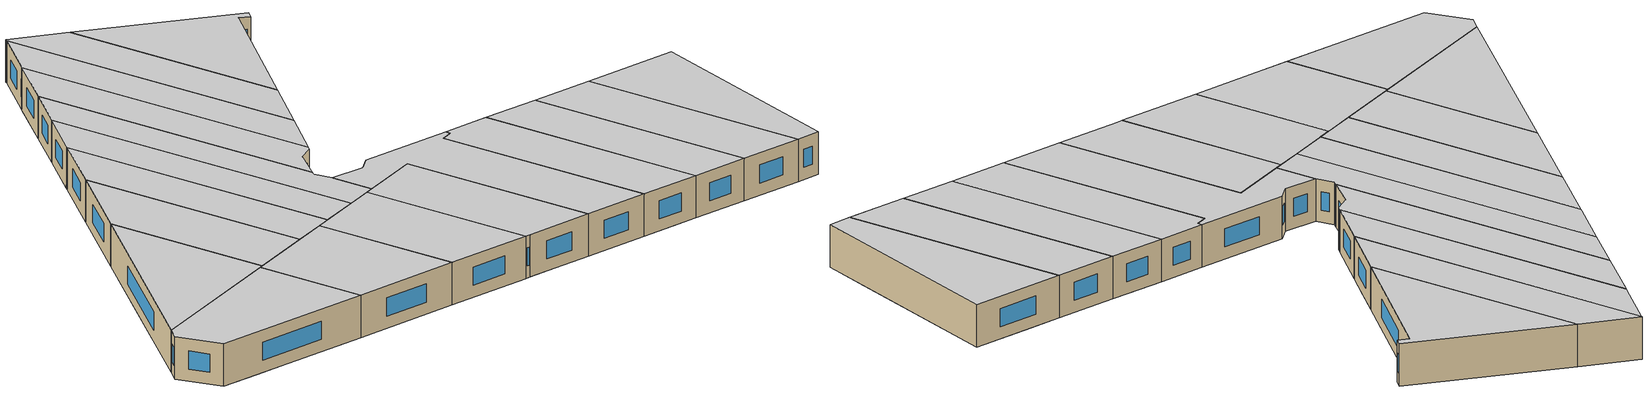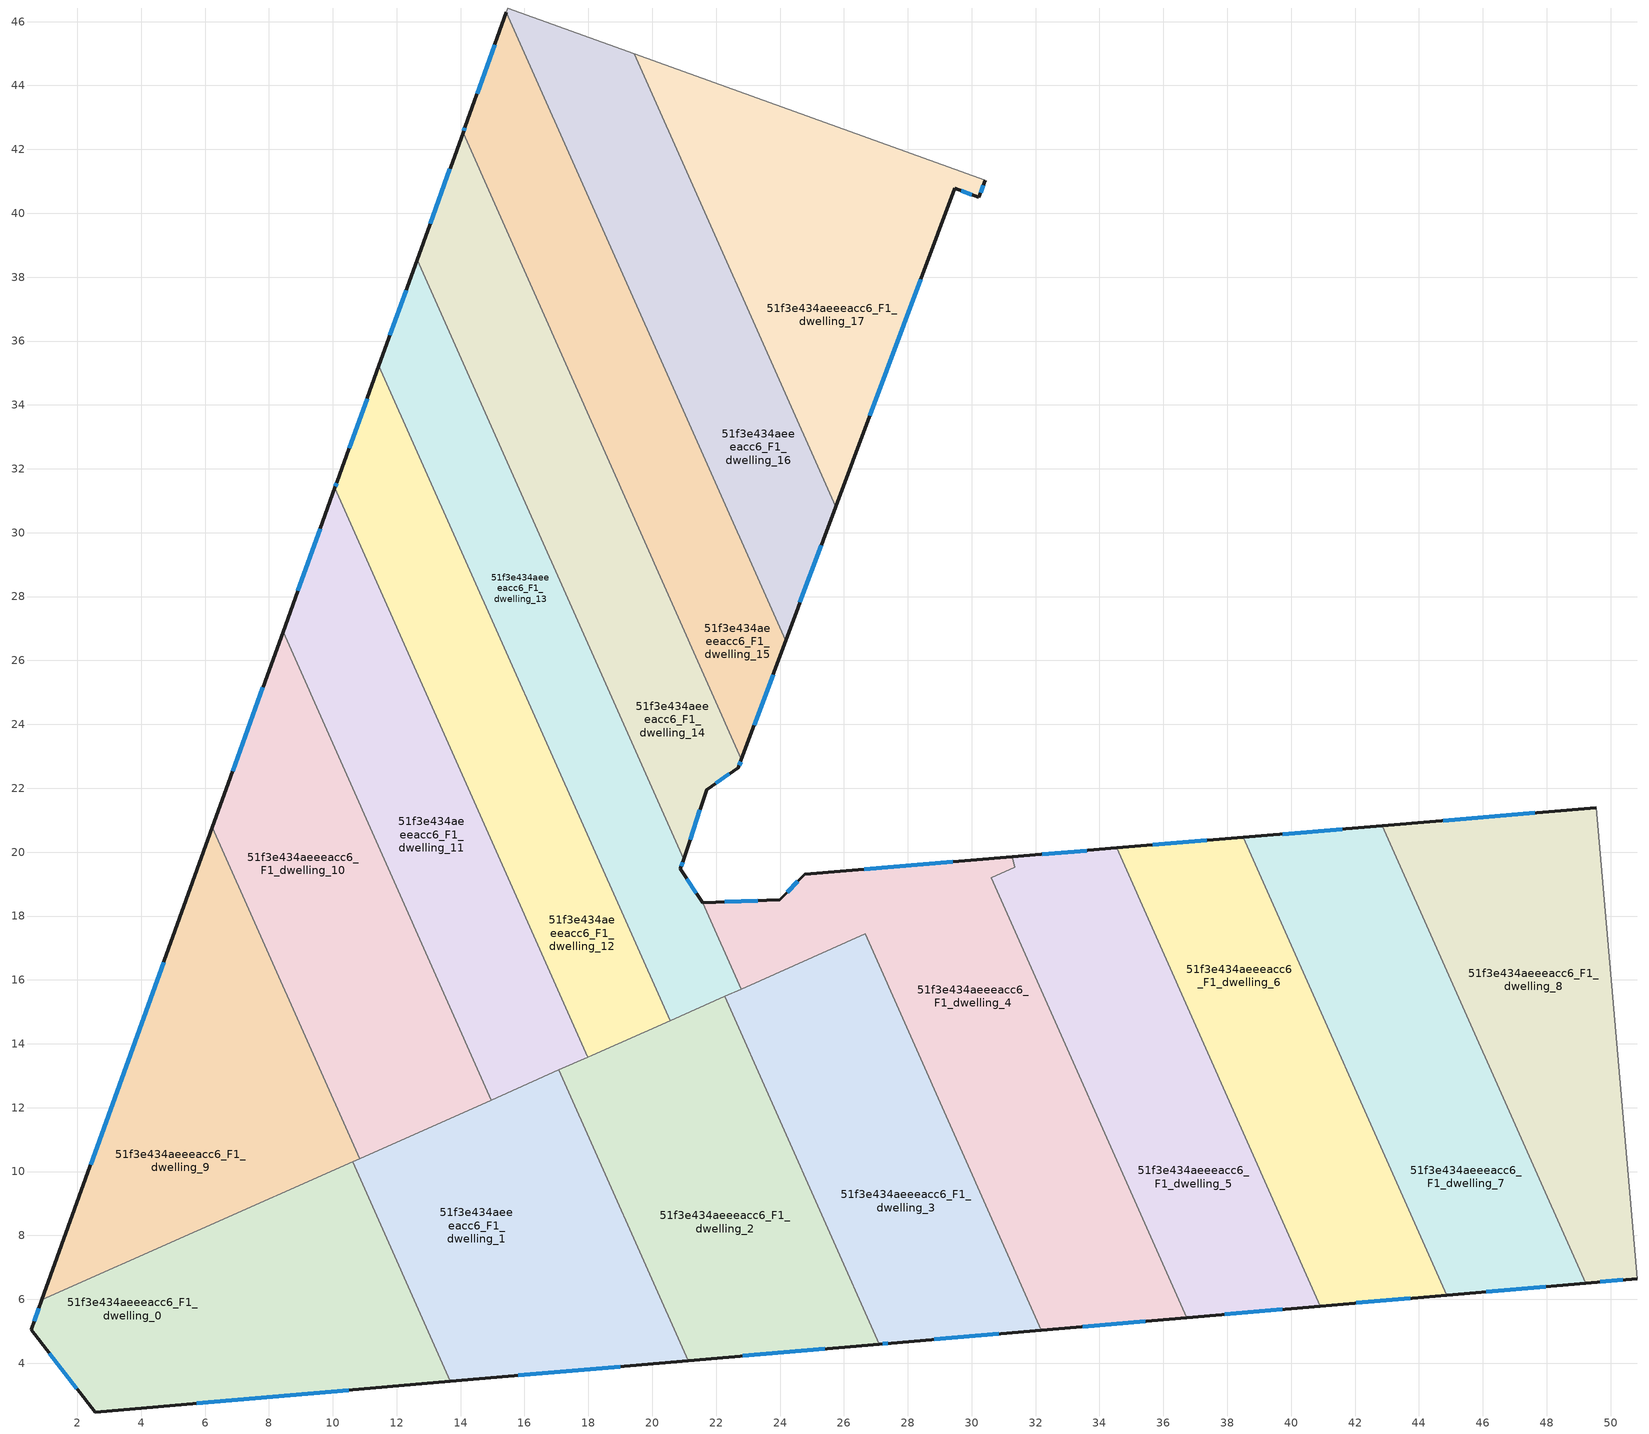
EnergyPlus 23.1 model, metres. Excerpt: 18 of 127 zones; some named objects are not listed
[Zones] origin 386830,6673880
51f3e434aeeeacc6_F1_dwelling_0
 floor to 51f3e434aeeeacc6_F0_dwelling_3 (EU_floor_Construction): 7.48,8.91 5.24,2.71 2.56,2.47 2.45,2.61 0.56,5.05 0.9,5.99 z3
 floor to 51f3e434aeeeacc6_F0_dwelling_5 (EU_floor_Construction): 10.62,10.31 10.73,10.08 8.16,2.96 5.24,2.71 7.48,8.91 z3
 floor to 51f3e434aeeeacc6_F0_dwelling_7 (EU_floor_Construction): 10.73,10.08 12.33,6.46 11.16,3.22 8.16,2.96 z3
 floor to 51f3e434aeeeacc6_F0_dwelling_9 (EU_floor_Construction): 12.33,6.46 13.68,3.44 11.16,3.22 z3
 wall outside (EU_wall_Construction): 0.9,5.99 0.56,5.05 2.56,2.47 13.68,3.44 z3:6
 wall to 51f3e434aeeeacc6_F1_dwelling_1 (EU_wall_Construction): 13.68,3.44 10.62,10.31 z3:6
 wall to 51f3e434aeeeacc6_F1_dwelling_9 (EU_wall_Construction): 10.62,10.31 0.9,5.99 z3:6
 window (EU_Window_Construction): 5.74,2.75 10.5,3.16 / 1.13,4.31 1.99,3.21 / 0.8,5.72 0.65,5.32 z3.86:5.14
 ceiling to 51f3e434aeeeacc6_F2_dwelling_0 (EU_floor_Construction): 13.68,3.44 10.62,10.31 0.9,5.99 0.56,5.05 2.56,2.47 z6
51f3e434aeeeacc6_F1_dwelling_1
 floor to 51f3e434aeeeacc6_F0_dwelling_9 (EU_floor_Construction): 17.08,13.18 17.45,12.34 14.26,3.49 13.68,3.44 12.33,6.46 14.31,11.95 z3
 floor to 51f3e434aeeeacc6_F0_dwelling_12 (EU_floor_Construction): 18.35,10.33 21.12,4.08 15.93,3.63 z3
 floor to 51f3e434aeeeacc6_F0_dwelling_10 (EU_floor_Construction): 17.45,12.34 18.35,10.33 15.93,3.63 14.26,3.49 z3
 floor to 51f3e434aeeeacc6_F0_dwelling_5 (EU_floor_Construction): 10.85,10.41 10.73,10.08 10.62,10.31 z3
 floor to 51f3e434aeeeacc6_F0_dwelling_7 (EU_floor_Construction): 14.31,11.95 12.33,6.46 10.73,10.08 10.85,10.41 z3
 wall outside (EU_wall_Construction): 13.68,3.44 21.12,4.08 z3:6
 wall to 51f3e434aeeeacc6_F1_dwelling_2 (EU_wall_Construction): 21.12,4.08 17.08,13.18 z3:6
 wall to 51f3e434aeeeacc6_F1_dwelling_10 (EU_wall_Construction): 14.96,12.24 10.84,10.41 z3:6
 wall to 51f3e434aeeeacc6_F1_dwelling_9 (EU_wall_Construction): 10.84,10.41 10.62,10.31 z3:6
 wall to 51f3e434aeeeacc6_F1_dwelling_11 (EU_wall_Construction): 17.08,13.18 14.96,12.24 z3:6
 window (EU_Window_Construction): 15.81,3.62 19,3.9 z3.86:5.14
 ceiling to 51f3e434aeeeacc6_F2_dwelling_1 (EU_floor_Construction): 21.12,4.08 17.08,13.18 10.62,10.31 13.68,3.44 z6
51f3e434aeeeacc6_F1_dwelling_10
 floor to 51f3e434aeeeacc6_F0_dwelling_1 (EU_floor_Construction): 9.37,24.81 11.49,20.04 9.28,13.91 6.23,20.78 7.88,25.35 z3
 floor to 51f3e434aeeeacc6_F0_dwelling_0 (EU_floor_Construction): 8.44,26.91 9.37,24.81 7.88,25.35 z3
 floor to 51f3e434aeeeacc6_F0_dwelling_9 (EU_floor_Construction): 14.66,12.91 14.96,12.24 14.31,11.95 z3
 floor to 51f3e434aeeeacc6_F0_dwelling_5 (EU_floor_Construction): 11.49,20.04 13.05,16.53 10.85,10.41 9.28,13.91 z3
 floor to 51f3e434aeeeacc6_F0_dwelling_7 (EU_floor_Construction): 13.05,16.53 14.66,12.91 14.31,11.95 10.85,10.41 z3
 wall outside (EU_wall_Construction): 8.44,26.91 6.23,20.78 z3:6
 wall to 51f3e434aeeeacc6_F1_dwelling_11 (EU_wall_Construction): 14.96,12.24 8.44,26.91 z3:6
 wall to 51f3e434aeeeacc6_F1_dwelling_9 (EU_wall_Construction): 6.23,20.78 10.84,10.41 z3:6
 window (EU_Window_Construction): 7.81,25.15 6.86,22.53 z3.86:5.14
 ceiling to 51f3e434aeeeacc6_F2_dwelling_10 (EU_floor_Construction): 14.96,12.24 8.44,26.91 6.23,20.78 10.84,10.41 z6
51f3e434aeeeacc6_F1_dwelling_11
 floor to 51f3e434aeeeacc6_F0_dwelling_7 (EU_floor_Construction): 14.68,21.02 16.28,17.41 14.66,12.91 13.05,16.53 z3; 13.27,24.18 13.45,23.78 12.91,23.97 13.02,24.27 z3
 floor to 51f3e434aeeeacc6_F0_dwelling_5 (EU_floor_Construction): 13.62,23.4 14.68,21.02 13.05,16.53 11.49,20.04 12.71,23.4 10.27,24.28 10.38,24.57 z3
 floor to 51f3e434aeeeacc6_F0_dwelling_1 (EU_floor_Construction): 12.71,23.4 11.49,20.04 9.37,24.81 10.34,24.46 10.27,24.28 z3
 floor to 51f3e434aeeeacc6_F0_dwelling_2 (EU_floor_Construction): 11.6,27.95 13.11,24.54 12.91,23.97 13.45,23.78 13.62,23.4 10.38,24.57 z3
 floor to 51f3e434aeeeacc6_F0_dwelling_9 (EU_floor_Construction): 13.12,24.54 13.27,24.18 13.02,24.27 z3; 16.28,17.41 17.94,13.68 17.89,13.54 14.96,12.24 14.66,12.91 z3
 floor to 51f3e434aeeeacc6_F0_dwelling_0 (EU_floor_Construction): 10.06,31.4 11.6,27.95 10.34,24.46 9.37,24.81 8.44,26.91 z3
 wall outside (EU_wall_Construction): 10.06,31.4 8.44,26.91 z3:6
 wall to 51f3e434aeeeacc6_F1_dwelling_12 (EU_wall_Construction): 17.98,13.58 10.06,31.4 z3:6
 wall to 51f3e434aeeeacc6_F1_dwelling_2 (EU_wall_Construction): 17.08,13.18 17.98,13.58 z3:6
 window (EU_Window_Construction): 9.6,30.12 8.9,28.19 z3.86:5.14
 ceiling to 51f3e434aeeeacc6_F2_dwelling_11 (EU_floor_Construction): 17.98,13.58 10.06,31.4 8.44,26.91 14.96,12.24 z6
51f3e434aeeeacc6_F1_dwelling_12
 floor to 51f3e434aeeeacc6_F0_dwelling_2 (EU_floor_Construction): 12.98,31.78 14.5,28.36 13.11,24.54 11.6,27.95 z3; 15.41,23.07 15.31,22.79 13.62,23.4 13.45,23.78 z3
 floor to 51f3e434aeeeacc6_F0_dwelling_4 (EU_floor_Construction): 14.5,28.36 16.06,24.85 15.73,23.96 16.59,23.65 16.74,23.3 13.14,24.6 z3
 floor to 51f3e434aeeeacc6_F0_dwelling_0 (EU_floor_Construction): 11.44,35.23 12.98,31.78 11.6,27.95 10.06,31.4 10.1,31.51 10.14,31.61 z3
 floor to 51f3e434aeeeacc6_F0_dwelling_6 (EU_floor_Construction): 16.06,24.85 16.59,23.65 15.73,23.96 z3
 floor to 51f3e434aeeeacc6_F0_dwelling_9 (EU_floor_Construction): 16.74,23.3 16.95,22.85 13.27,24.18 13.12,24.54 13.14,24.6 z3; 17.66,21.24 19.32,17.51 17.94,13.68 16.28,17.41 z3
 floor to 51f3e434aeeeacc6_F0_dwelling_5 (EU_floor_Construction): 15.31,22.79 14.68,21.02 13.62,23.4 z3
 floor to 51f3e434aeeeacc6_F0_dwelling_7 (EU_floor_Construction): 16.95,22.85 17.66,21.24 16.28,17.41 14.68,21.02 15.41,23.07 13.45,23.78 13.27,24.18 z3
 floor to 51f3e434aeeeacc6_F0_dwelling_10 (EU_floor_Construction): 19.32,17.51 20.21,15.51 19.81,14.4 18.12,13.64 17.98,13.58 17.94,13.68 z3
 floor to 51f3e434aeeeacc6_F0_dwelling_11 (EU_floor_Construction): 20.21,15.5 20.56,14.73 19.81,14.4 z3
 wall outside (EU_wall_Construction): 11.44,35.23 10.14,31.61 10.06,31.4 z3:6
 wall to 51f3e434aeeeacc6_F1_dwelling_13 (EU_wall_Construction): 20.56,14.73 11.44,35.23 z3:6
 wall to 51f3e434aeeeacc6_F1_dwelling_2 (EU_wall_Construction): 17.98,13.58 18.12,13.64 20.56,14.73 z3:6
 window (EU_Window_Construction): 10.12,31.55 10.08,31.46 / 11.07,34.19 10.51,32.64 z3.86:5.14
 ceiling to 51f3e434aeeeacc6_F2_dwelling_12 (EU_floor_Construction): 20.56,14.73 11.44,35.23 10.14,31.61 10.06,31.4 17.98,13.58 18.12,13.64 z6
51f3e434aeeeacc6_F1_dwelling_13
 floor to 51f3e434aeeeacc6_F0_dwelling_4 (EU_floor_Construction): 19.76,22.51 19.92,22.16 16.74,23.3 16.59,23.65 z3; 15.69,31.67 17.25,28.16 16.06,24.85 14.5,28.36 z3
 floor to 51f3e434aeeeacc6_F0_dwelling_6 (EU_floor_Construction): 17.25,28.16 18.86,24.54 18.42,23.33 19.59,22.91 19.76,22.51 16.59,23.65 16.06,24.85 z3
 floor to 51f3e434aeeeacc6_F0_dwelling_9 (EU_floor_Construction): 19.92,22.16 20.51,20.82 19.32,17.51 17.66,21.24 18.1,22.44 16.95,22.85 16.74,23.3 z3
 floor to 51f3e434aeeeacc6_F0_dwelling_2 (EU_floor_Construction): 14.17,35.09 15.69,31.67 14.5,28.36 12.98,31.78 z3
 floor to 51f3e434aeeeacc6_F0_dwelling_10 (EU_floor_Construction): 18.86,24.54 19.59,22.91 18.42,23.33 z3; 20.51,20.82 20.98,19.77 20.88,19.47 21.37,18.73 20.21,15.51 19.32,17.51 z3
 floor to 51f3e434aeeeacc6_F0_dwelling_0 (EU_floor_Construction): 12.64,38.54 14.17,35.09 12.98,31.78 11.44,35.23 z3
 floor to 51f3e434aeeeacc6_F0_dwelling_11 (EU_floor_Construction): 21.58,18.42 22.78,15.71 20.56,14.73 20.21,15.5 21.37,18.73 z3
 floor to 51f3e434aeeeacc6_F0_dwelling_7 (EU_floor_Construction): 18.1,22.44 17.66,21.24 16.95,22.85 z3
 wall outside (EU_wall_Construction): 21.58,18.42 20.88,19.47 20.98,19.77 / 12.64,38.54 11.44,35.23 z3:6
 wall to 51f3e434aeeeacc6_F1_dwelling_14 (EU_wall_Construction): 20.98,19.77 12.64,38.54 z3:6
 wall to 51f3e434aeeeacc6_F1_dwelling_4 (EU_wall_Construction): 22.78,15.71 21.58,18.42 z3:6
 wall to 51f3e434aeeeacc6_F1_dwelling_3 (EU_wall_Construction): 22.27,15.49 22.78,15.71 z3:6
 wall to 51f3e434aeeeacc6_F1_dwelling_2 (EU_wall_Construction): 20.56,14.73 22.27,15.49 z3:6
 window (EU_Window_Construction): 20.91,19.56 20.95,19.69 / 21.38,18.72 21.08,19.17 / 12.3,37.59 11.78,36.17 z3.86:5.14
 ceiling to 51f3e434aeeeacc6_F2_dwelling_13 (EU_floor_Construction): 22.78,15.71 21.58,18.42 20.88,19.47 20.98,19.77 12.64,38.54 11.44,35.23 20.56,14.73 z6
51f3e434aeeeacc6_F1_dwelling_14
 floor to 51f3e434aeeeacc6_F0_dwelling_6 (EU_floor_Construction): 18.69,32.15 20.3,28.53 18.86,24.54 17.25,28.16 z3; 21.07,22.37 20.97,22.07 19.76,22.51 19.59,22.91 z3
 floor to 51f3e434aeeeacc6_F0_dwelling_0 (EU_floor_Construction): 14.08,42.53 15.61,39.08 14.17,35.09 12.64,38.54 z3
 floor to 51f3e434aeeeacc6_F0_dwelling_10 (EU_floor_Construction): 20.3,28.53 22.79,22.91 22.69,22.65 21.7,21.96 20.98,19.77 20.51,20.82 20.97,22.07 21.07,22.37 19.59,22.91 18.86,24.54 z3
 floor to 51f3e434aeeeacc6_F0_dwelling_4 (EU_floor_Construction): 20.97,22.07 20.87,21.81 19.92,22.16 19.76,22.51 z3; 17.13,35.66 18.69,32.15 17.25,28.16 15.69,31.67 z3
 floor to 51f3e434aeeeacc6_F0_dwelling_2 (EU_floor_Construction): 15.61,39.08 17.13,35.66 15.69,31.67 14.17,35.09 z3
 floor to 51f3e434aeeeacc6_F0_dwelling_9 (EU_floor_Construction): 20.87,21.81 20.51,20.82 19.92,22.16 z3
 wall outside (EU_wall_Construction): 20.98,19.77 21.7,21.96 22.69,22.65 22.79,22.91 / 14.08,42.53 12.64,38.54 z3:6
 wall to 51f3e434aeeeacc6_F1_dwelling_15 (EU_wall_Construction): 22.79,22.91 14.08,42.53 z3:6
 window (EU_Window_Construction): 22.72,22.72 22.76,22.84 / 21.98,22.15 22.41,22.45 / 21.18,20.4 21.49,21.33 / 13.66,41.39 13.05,39.68 z3.86:5.14
 ceiling to 51f3e434aeeeacc6_F2_dwelling_14 (EU_floor_Construction): 20.98,19.77 21.7,21.96 22.69,22.65 22.79,22.91 14.08,42.53 12.64,38.54 z6
51f3e434aeeeacc6_F1_dwelling_15
 floor to 51f3e434aeeeacc6_F0_dwelling_10 (EU_floor_Construction): 22.86,29.59 24.18,26.62 22.79,22.91 20.3,28.53 20.93,30.28 z3
 floor to 51f3e434aeeeacc6_F0_dwelling_6 (EU_floor_Construction): 20.05,35.91 21.65,32.3 20.3,28.53 18.69,32.15 z3
 floor to 51f3e434aeeeacc6_F0_dwelling_8 (EU_floor_Construction): 21.65,32.3 22.86,29.59 20.93,30.28 z3
 floor to 51f3e434aeeeacc6_F0_dwelling_0 (EU_floor_Construction): 15.43,46.29 16.97,42.84 15.61,39.08 14.08,42.53 14.1,42.58 14.15,42.73 z3
 floor to 51f3e434aeeeacc6_F0_dwelling_4 (EU_floor_Construction): 18.49,39.42 20.05,35.91 18.69,32.15 17.13,35.66 z3
 floor to 51f3e434aeeeacc6_F0_dwelling_2 (EU_floor_Construction): 16.97,42.84 18.49,39.42 17.13,35.66 15.61,39.08 z3
 wall outside (EU_wall_Construction): 15.43,46.29 14.15,42.73 14.08,42.53 / 22.79,22.91 24.18,26.62 z3:6
 wall to 51f3e434aeeeacc6_F1_dwelling_16 (EU_wall_Construction): 24.18,26.62 15.43,46.29 z3:6
 window (EU_Window_Construction): 15.07,45.27 14.52,43.75 / 23.19,23.97 23.78,25.56 / 14.13,42.67 14.1,42.58 z3.86:5.14
 ceiling to 51f3e434aeeeacc6_F2_dwelling_15 (EU_floor_Construction): 22.79,22.91 24.18,26.62 15.43,46.29 14.15,42.73 14.08,42.53 z6
51f3e434aeeeacc6_F1_dwelling_16
 floor to 51f3e434aeeeacc6_F0_dwelling_8 (EU_floor_Construction): 23.19,36.56 25.74,30.81 25,28.82 22.86,29.59 21.65,32.3 z3
 floor to 51f3e434aeeeacc6_F0_dwelling_2 (EU_floor_Construction): 19.44,45 20.02,43.68 18.49,39.42 16.97,42.84 17.94,45.54 z3
 floor to 51f3e434aeeeacc6_F0_dwelling_10 (EU_floor_Construction): 25,28.82 24.18,26.62 22.86,29.59 z3
 floor to 51f3e434aeeeacc6_F0_dwelling_0 (EU_floor_Construction): 17.94,45.54 16.97,42.84 15.43,46.29 15.48,46.43 z3
 floor to 51f3e434aeeeacc6_F0_dwelling_6 (EU_floor_Construction): 21.58,40.17 23.19,36.56 21.65,32.3 20.05,35.91 z3
 floor to 51f3e434aeeeacc6_F0_dwelling_4 (EU_floor_Construction): 20.02,43.68 21.58,40.17 20.05,35.91 18.49,39.42 z3
 wall outside (EU_wall_Construction): 24.18,26.62 25.74,30.81 z3:6
 wall adiabatic (EU_wall_Construction): 19.44,45 15.48,46.43 15.43,46.29 z3:6
 wall to 51f3e434aeeeacc6_F1_dwelling_17 (EU_wall_Construction): 25.74,30.81 19.44,45 z3:6
 window (EU_Window_Construction): 24.62,27.82 25.29,29.61 z3.86:5.14
 ceiling to 51f3e434aeeeacc6_F2_dwelling_16 (EU_floor_Construction): 24.18,26.62 25.74,30.81 19.44,45 15.48,46.43 15.43,46.29 z6
51f3e434aeeeacc6_F1_dwelling_17
 floor to 51f3e434aeeeacc6_F0_dwelling_8 (EU_floor_Construction): 30.42,41.03 30.22,40.5 29.47,40.78 25.74,30.81 23.19,36.56 25.45,42.83 z3
 floor to 51f3e434aeeeacc6_F0_dwelling_6 (EU_floor_Construction): 25.45,42.83 23.19,36.56 21.58,40.17 22.88,43.76 z3
 floor to 51f3e434aeeeacc6_F0_dwelling_2 (EU_floor_Construction): 20.37,44.66 20.02,43.68 19.44,45 z3
 floor to 51f3e434aeeeacc6_F0_dwelling_4 (EU_floor_Construction): 22.88,43.76 21.58,40.17 20.02,43.68 20.37,44.66 z3
 wall outside (EU_wall_Construction): 25.74,30.81 29.47,40.78 30.22,40.5 30.42,41.03 z3:6
 wall adiabatic (EU_wall_Construction): 30.42,41.03 19.44,45 z3:6
 window (EU_Window_Construction): 26.81,33.66 28.4,37.93 / 30.28,40.65 30.37,40.88 / 29.68,40.7 30,40.58 z3.86:5.14
 ceiling to 51f3e434aeeeacc6_F2_dwelling_17 (EU_floor_Construction): 25.74,30.81 29.47,40.78 30.22,40.5 30.42,41.03 19.44,45 z6
51f3e434aeeeacc6_F1_dwelling_2
 floor to 51f3e434aeeeacc6_F0_dwelling_12 (EU_floor_Construction): 24.3,10.93 25.35,8.55 23.83,4.31 21.12,4.08 18.35,10.33 19.22,12.76 z3
 floor to 51f3e434aeeeacc6_F0_dwelling_11 (EU_floor_Construction): 22.27,15.49 24.3,10.93 19.22,12.76 19.81,14.4 z3
 floor to 51f3e434aeeeacc6_F0_dwelling_14 (EU_floor_Construction): 25.35,8.55 27.11,4.6 23.83,4.31 z3
 floor to 51f3e434aeeeacc6_F0_dwelling_9 (EU_floor_Construction): 17.89,13.54 17.45,12.34 17.08,13.18 z3
 floor adiabatic (EU_floor_Construction): 19.81,14.4 18.35,10.33 17.45,12.34 17.89,13.54 z3
 wall outside (EU_wall_Construction): 21.12,4.08 27.11,4.6 z3:6
 wall to 51f3e434aeeeacc6_F1_dwelling_3 (EU_wall_Construction): 27.11,4.6 22.27,15.49 z3:6
 window (EU_Window_Construction): 22.83,4.23 25.4,4.45 z3.86:5.14
 ceiling to 51f3e434aeeeacc6_F2_dwelling_2 (EU_floor_Construction): 27.11,4.6 22.27,15.49 17.08,13.18 21.12,4.08 z6
51f3e434aeeeacc6_F1_dwelling_3
 floor to 51f3e434aeeeacc6_F0_dwelling_14 (EU_floor_Construction): 28.64,13.02 31.92,5.64 31.68,4.99 27.38,4.62 27.11,4.6 25.35,8.55 27.16,13.55 z3
 floor to 51f3e434aeeeacc6_F0_dwelling_16 (EU_floor_Construction): 31.92,5.64 32.18,5.04 31.68,4.99 z3
 floor to 51f3e434aeeeacc6_F0_dwelling_13 (EU_floor_Construction): 27.71,15.09 28.64,13.02 27.16,13.55 z3
 floor to 51f3e434aeeeacc6_F0_dwelling_11 (EU_floor_Construction): 26.67,17.44 27.71,15.09 25.99,10.32 24.3,10.93 22.27,15.49 z3
 floor to 51f3e434aeeeacc6_F0_dwelling_12 (EU_floor_Construction): 25.99,10.32 25.35,8.55 24.3,10.93 z3
 wall outside (EU_wall_Construction): 27.11,4.6 27.48,4.63 32.18,5.04 z3:6
 wall to 51f3e434aeeeacc6_F1_dwelling_4 (EU_wall_Construction): 32.18,5.04 26.67,17.44 22.78,15.71 z3:6
 window (EU_Window_Construction): 28.82,4.75 30.84,4.92 / 27.22,4.61 27.37,4.62 z3.86:5.14
 ceiling to 51f3e434aeeeacc6_F2_dwelling_3 (EU_floor_Construction): 32.18,5.04 26.67,17.44 22.27,15.49 27.11,4.6 27.48,4.63 z6
51f3e434aeeeacc6_F1_dwelling_4
 floor to 51f3e434aeeeacc6_F0_dwelling_13 (EU_floor_Construction): 31.35,19.52 30.61,19.2 34.03,11.5 33.89,11.12 28.64,13.02 27.71,15.09 29.37,19.69 31.27,19.85 z3
 floor to 51f3e434aeeeacc6_F0_dwelling_16 (EU_floor_Construction): 34.03,11.5 36.73,5.43 32.18,5.04 31.92,5.64 z3
 floor to 51f3e434aeeeacc6_F0_dwelling_11 (EU_floor_Construction): 29.37,19.69 27.71,15.09 26.67,17.44 22.78,15.71 21.58,18.42 24,18.51 24.78,19.31 z3
 floor to 51f3e434aeeeacc6_F0_dwelling_14 (EU_floor_Construction): 33.89,11.12 31.92,5.64 28.64,13.02 z3
 wall outside (EU_wall_Construction): 31.27,19.85 24.78,19.31 24,18.51 21.58,18.42 / 32.18,5.04 36.73,5.43 z3:6
 wall to 51f3e434aeeeacc6_F1_dwelling_5 (EU_wall_Construction): 36.73,5.43 30.61,19.2 31.35,19.52 31.27,19.85 z3:6
 window (EU_Window_Construction): 24.55,19.08 24.22,18.74 / 29.41,19.7 26.63,19.46 / 33.48,5.15 35.43,5.32 / 23.31,18.49 22.27,18.44 z3.86:5.14
 ceiling to 51f3e434aeeeacc6_F2_dwelling_4 (EU_floor_Construction): 36.73,5.43 30.61,19.2 31.35,19.52 31.27,19.85 24.78,19.31 24,18.51 21.58,18.42 22.78,15.71 26.67,17.44 32.18,5.04 z6
51f3e434aeeeacc6_F1_dwelling_5
 floor to 51f3e434aeeeacc6_F0_dwelling_16 (EU_floor_Construction): 37.58,13.3 40.18,7.43 39.55,5.67 36.73,5.43 34.03,11.5 35.01,14.23 z3
 floor to 51f3e434aeeeacc6_F0_dwelling_13 (EU_floor_Construction): 34.54,20.13 35.98,16.9 34.03,11.5 30.61,19.2 31.35,19.52 31.27,19.85 z3
 floor to 51f3e434aeeeacc6_F0_dwelling_15 (EU_floor_Construction): 35.98,16.9 37.58,13.3 35.01,14.23 z3
 floor to 51f3e434aeeeacc6_F0_dwelling_18 (EU_floor_Construction): 40.18,7.43 40.91,5.79 39.55,5.67 z3
 wall outside (EU_wall_Construction): 36.73,5.43 40.91,5.79 / 34.54,20.13 31.27,19.86 z3:6
 wall to 51f3e434aeeeacc6_F1_dwelling_6 (EU_wall_Construction): 40.91,5.79 34.54,20.13 z3:6
 window (EU_Window_Construction): 37.92,5.53 39.72,5.69 / 33.61,20.05 32.2,19.93 z3.86:5.14
 ceiling to 51f3e434aeeeacc6_F2_dwelling_5 (EU_floor_Construction): 40.91,5.79 34.54,20.13 31.27,19.86 31.35,19.53 30.61,19.2 36.73,5.43 z6
51f3e434aeeeacc6_F1_dwelling_6
 floor to 51f3e434aeeeacc6_F0_dwelling_15 (EU_floor_Construction): 38.5,20.46 42.02,12.53 41.76,11.79 37.58,13.3 35.98,16.9 37.22,20.36 z3
 floor to 51f3e434aeeeacc6_F0_dwelling_18 (EU_floor_Construction): 42.02,12.53 44.86,6.13 40.91,5.79 40.18,7.43 z3
 floor to 51f3e434aeeeacc6_F0_dwelling_16 (EU_floor_Construction): 41.76,11.79 40.18,7.43 37.58,13.3 z3
 floor to 51f3e434aeeeacc6_F0_dwelling_13 (EU_floor_Construction): 37.22,20.36 35.98,16.9 34.54,20.13 z3
 wall outside (EU_wall_Construction): 40.91,5.79 44.86,6.13 / 38.5,20.46 34.54,20.13 z3:6
 wall to 51f3e434aeeeacc6_F1_dwelling_7 (EU_wall_Construction): 44.86,6.13 38.5,20.46 z3:6
 window (EU_Window_Construction): 42.04,5.89 43.74,6.04 / 37.37,20.37 35.67,20.22 z3.86:5.14
 ceiling to 51f3e434aeeeacc6_F2_dwelling_6 (EU_floor_Construction): 44.86,6.13 38.5,20.46 34.54,20.13 40.91,5.79 z6
51f3e434aeeeacc6_F1_dwelling_7
 floor to 51f3e434aeeeacc6_F0_dwelling_18 (EU_floor_Construction): 46.8,11.94 49.22,6.51 44.86,6.13 42.02,12.53 42.39,13.53 z3
 floor to 51f3e434aeeeacc6_F0_dwelling_15 (EU_floor_Construction): 42.85,20.83 44.05,18.14 42.02,12.53 38.5,20.46 z3
 floor to 51f3e434aeeeacc6_F0_dwelling_17 (EU_floor_Construction): 44.05,18.14 46.8,11.94 42.39,13.53 z3
 wall outside (EU_wall_Construction): 44.86,6.13 49.22,6.51 / 42.85,20.83 38.5,20.46 z3:6
 wall to 51f3e434aeeeacc6_F1_dwelling_8 (EU_wall_Construction): 49.22,6.51 42.85,20.83 z3:6
 window (EU_Window_Construction): 46.11,6.24 47.97,6.4 / 41.61,20.72 39.74,20.57 z3.86:5.14
 ceiling to 51f3e434aeeeacc6_F2_dwelling_7 (EU_floor_Construction): 49.22,6.51 42.85,20.83 38.5,20.46 44.86,6.13 z6
51f3e434aeeeacc6_F1_dwelling_8
 floor to 51f3e434aeeeacc6_F0_dwelling_17 (EU_floor_Construction): 49.54,21.39 50.49,10.61 46.8,11.94 44.05,18.14 45.08,21.02 z3
 floor to 51f3e434aeeeacc6_F0_dwelling_15 (EU_floor_Construction): 45.08,21.02 44.05,18.14 42.85,20.83 z3
 floor to 51f3e434aeeeacc6_F0_dwelling_18 (EU_floor_Construction): 50.49,10.61 50.84,6.65 49.22,6.51 46.8,11.94 z3
 wall outside (EU_wall_Construction): 49.54,21.39 42.85,20.83 / 49.22,6.51 50.84,6.65 z3:6
 wall adiabatic (EU_wall_Construction): 50.84,6.65 49.54,21.39 z3:6
 window (EU_Window_Construction): 47.63,21.23 44.76,20.99 / 49.68,6.55 50.38,6.61 z3.86:5.14
 ceiling to 51f3e434aeeeacc6_F2_dwelling_8 (EU_floor_Construction): 50.84,6.65 49.54,21.39 42.85,20.83 49.22,6.51 z6
51f3e434aeeeacc6_F1_dwelling_9
 floor to 51f3e434aeeeacc6_F0_dwelling_3 (EU_floor_Construction): 8.92,12.91 7.48,8.91 0.9,5.99 4.03,14.68 z3
 floor to 51f3e434aeeeacc6_F0_dwelling_1 (EU_floor_Construction): 6.23,20.78 9.28,13.91 8.92,12.91 4.03,14.68 z3
 floor to 51f3e434aeeeacc6_F0_dwelling_5 (EU_floor_Construction): 9.28,13.91 10.84,10.41 7.48,8.91 z3
 wall outside (EU_wall_Construction): 6.23,20.78 0.9,5.99 z3:6
 window (EU_Window_Construction): 4.71,16.55 2.42,10.21 z3.86:5.14
 ceiling to 51f3e434aeeeacc6_F2_dwelling_9 (EU_floor_Construction): 10.84,10.41 6.23,20.78 0.9,5.99 z6
[Building]
EU S2 Campaign: North Axis=0; Terrain=City; Solar Distribution=FullExterior
[Site:Location]
Helsinki-Vantaa.AP: Latitude=60.317; Longitude=24.963; Time Zone=2; Elevation=54.6
[SizingPeriod:WeatherFileDays]
AnnualSizingPeriod: Begin Month=1; Begin Day of Month=1; End Month=12; End Day of Month=31; Day of Week for Start Day=Monday; Use Weather File Daylight Saving Period=No; Use Weather File Rain and Snow Indicators=No
[MATERIAL]
EU_InternalMass_Material: Roughness=MediumRough; Thickness=0.1; Conductivity=1; Density=1800; Specific Heat=900; Thermal Absorptance=0.9; Solar Absorptance=0.7; Visible Absorptance=0.7
[MATERIAL:NOMASS] Roughness=MediumRough; Thermal Absorptance=0.9; Solar Absorptance=0.7; Visible Absorptance=0.7
Name | Thermal Resistance
EU_wall_NoMass | 1.10183
EU_floor_NoMass | 1.70606
[WINDOWMATERIAL:SIMPLEGLAZINGSYSTEM]
EU_Window_SimpleGlazing: UFactor=3.11035; Solar Heat Gain Coefficient=0.8; Visible Transmittance=0.8
[CONSTRUCTION]
EU_wall_Construction: EU_wall_NoMass
EU_floor_Construction: EU_floor_NoMass
EU_Window_Construction: EU_Window_SimpleGlazing
EU_InternalMass_Construction: EU_InternalMass_Material
[ZONE] Type=1; Multiplier=1; Ceiling Height=autocalculate; Floor Area=autocalculate; Part of Total Floor Area=Yes
Name | Volume
51f3e434aeeeacc6_F1_dwelling_0 | 185.268
51f3e434aeeeacc6_F1_dwelling_1; 51f3e434aeeeacc6_F1_dwelling_10 | 185.276
51f3e434aeeeacc6_F1_dwelling_11 | 176.431
51f3e434aeeeacc6_F1_dwelling_12 | 177.158
51f3e434aeeeacc6_F1_dwelling_13 | 172.649
51f3e434aeeeacc6_F1_dwelling_14 | 182.613
51f3e434aeeeacc6_F1_dwelling_15 | 178.601
51f3e434aeeeacc6_F1_dwelling_16 | 175.023
51f3e434aeeeacc6_F1_dwelling_17 | 183.998
51f3e434aeeeacc6_F1_dwelling_2 | 186.405
51f3e434aeeeacc6_F1_dwelling_3 | 184.126
51f3e434aeeeacc6_F1_dwelling_4 | 235.137
51f3e434aeeeacc6_F1_dwelling_5 | 185.79
51f3e434aeeeacc6_F1_dwelling_6 | 176.413
51f3e434aeeeacc6_F1_dwelling_7 | 194.145
51f3e434aeeeacc6_F1_dwelling_8 | 185.281
51f3e434aeeeacc6_F1_dwelling_9 | 185.259
[INTERNALMASS] Construction=EU_InternalMass_Construction
Name | Zone or ZoneList | Surface Area
51f3e434aeeeacc6_F1_dwelling_0_EU_InternalMass | 51f3e434aeeeacc6_F1_dwelling_0 | 61.7557
51f3e434aeeeacc6_F1_dwelling_1_EU_InternalMass | 51f3e434aeeeacc6_F1_dwelling_1 | 61.7588
51f3e434aeeeacc6_F1_dwelling_2_EU_InternalMass | 51f3e434aeeeacc6_F1_dwelling_2 | 62.1346
51f3e434aeeeacc6_F1_dwelling_3_EU_InternalMass | 51f3e434aeeeacc6_F1_dwelling_3 | 61.3775
51f3e434aeeeacc6_F1_dwelling_4_EU_InternalMass | 51f3e434aeeeacc6_F1_dwelling_4 | 78.3823
51f3e434aeeeacc6_F1_dwelling_5_EU_InternalMass | 51f3e434aeeeacc6_F1_dwelling_5 | 61.9296
51f3e434aeeeacc6_F1_dwelling_6_EU_InternalMass | 51f3e434aeeeacc6_F1_dwelling_6 | 58.8042
51f3e434aeeeacc6_F1_dwelling_7_EU_InternalMass | 51f3e434aeeeacc6_F1_dwelling_7 | 64.7155
51f3e434aeeeacc6_F1_dwelling_8_EU_InternalMass | 51f3e434aeeeacc6_F1_dwelling_8 | 61.7599
51f3e434aeeeacc6_F1_dwelling_9_EU_InternalMass | 51f3e434aeeeacc6_F1_dwelling_9 | 61.753
51f3e434aeeeacc6_F1_dwelling_10_EU_InternalMass | 51f3e434aeeeacc6_F1_dwelling_10 | 61.7586
51f3e434aeeeacc6_F1_dwelling_11_EU_InternalMass | 51f3e434aeeeacc6_F1_dwelling_11 | 58.8067
51f3e434aeeeacc6_F1_dwelling_12_EU_InternalMass | 51f3e434aeeeacc6_F1_dwelling_12 | 59.0567
51f3e434aeeeacc6_F1_dwelling_13_EU_InternalMass | 51f3e434aeeeacc6_F1_dwelling_13 | 57.5541
51f3e434aeeeacc6_F1_dwelling_14_EU_InternalMass | 51f3e434aeeeacc6_F1_dwelling_14 | 60.8704
51f3e434aeeeacc6_F1_dwelling_15_EU_InternalMass | 51f3e434aeeeacc6_F1_dwelling_15 | 59.5335
51f3e434aeeeacc6_F1_dwelling_16_EU_InternalMass | 51f3e434aeeeacc6_F1_dwelling_16 | 58.3412
51f3e434aeeeacc6_F1_dwelling_17_EU_InternalMass | 51f3e434aeeeacc6_F1_dwelling_17 | 61.3325
[OTHEREQUIPMENT] Fuel Type=Electricity; Design Level Calculation Method=Watts/Area; Power per Zone Floor Area=1; Fraction Latent=0; Fraction Radiant=0; Fraction Lost=0; Carbon Dioxide Generation Rate=0; EndUse Subcategory=EU_Step8_InternalGains
Name | Zone or ZoneList or Space or SpaceList | Schedule
EU_Step8_InternalGain_51f3e434aeeeacc6_F1_dwelling_0_f000 | 51f3e434aeeeacc6_F1_dwelling_0 | EU_Step8_GainSchedule_51f3e434aeeeacc6_F1_dwelling_0_f000
EU_Step8_InternalGain_51f3e434aeeeacc6_F1_dwelling_1_f000 | 51f3e434aeeeacc6_F1_dwelling_1 | EU_Step8_GainSchedule_51f3e434aeeeacc6_F1_dwelling_1_f000
EU_Step8_InternalGain_51f3e434aeeeacc6_F1_dwelling_2_f000 | 51f3e434aeeeacc6_F1_dwelling_2 | EU_Step8_GainSchedule_51f3e434aeeeacc6_F1_dwelling_2_f000
EU_Step8_InternalGain_51f3e434aeeeacc6_F1_dwelling_3_f000 | 51f3e434aeeeacc6_F1_dwelling_3 | EU_Step8_GainSchedule_51f3e434aeeeacc6_F1_dwelling_3_f000
EU_Step8_InternalGain_51f3e434aeeeacc6_F1_dwelling_4_f000 | 51f3e434aeeeacc6_F1_dwelling_4 | EU_Step8_GainSchedule_51f3e434aeeeacc6_F1_dwelling_4_f000
EU_Step8_InternalGain_51f3e434aeeeacc6_F1_dwelling_5_f000 | 51f3e434aeeeacc6_F1_dwelling_5 | EU_Step8_GainSchedule_51f3e434aeeeacc6_F1_dwelling_5_f000
EU_Step8_InternalGain_51f3e434aeeeacc6_F1_dwelling_6_f000 | 51f3e434aeeeacc6_F1_dwelling_6 | EU_Step8_GainSchedule_51f3e434aeeeacc6_F1_dwelling_6_f000
EU_Step8_InternalGain_51f3e434aeeeacc6_F1_dwelling_7_f000 | 51f3e434aeeeacc6_F1_dwelling_7 | EU_Step8_GainSchedule_51f3e434aeeeacc6_F1_dwelling_7_f000
EU_Step8_InternalGain_51f3e434aeeeacc6_F1_dwelling_8_f000 | 51f3e434aeeeacc6_F1_dwelling_8 | EU_Step8_GainSchedule_51f3e434aeeeacc6_F1_dwelling_8_f000
EU_Step8_InternalGain_51f3e434aeeeacc6_F1_dwelling_9_f000 | 51f3e434aeeeacc6_F1_dwelling_9 | EU_Step8_GainSchedule_51f3e434aeeeacc6_F1_dwelling_9_f000
EU_Step8_InternalGain_51f3e434aeeeacc6_F1_dwelling_10_f000 | 51f3e434aeeeacc6_F1_dwelling_10 | EU_Step8_GainSchedule_51f3e434aeeeacc6_F1_dwelling_10_f000
EU_Step8_InternalGain_51f3e434aeeeacc6_F1_dwelling_11_f000 | 51f3e434aeeeacc6_F1_dwelling_11 | EU_Step8_GainSchedule_51f3e434aeeeacc6_F1_dwelling_11_f000
EU_Step8_InternalGain_51f3e434aeeeacc6_F1_dwelling_12_f000 | 51f3e434aeeeacc6_F1_dwelling_12 | EU_Step8_GainSchedule_51f3e434aeeeacc6_F1_dwelling_12_f000
EU_Step8_InternalGain_51f3e434aeeeacc6_F1_dwelling_13_f000 | 51f3e434aeeeacc6_F1_dwelling_13 | EU_Step8_GainSchedule_51f3e434aeeeacc6_F1_dwelling_13_f000
EU_Step8_InternalGain_51f3e434aeeeacc6_F1_dwelling_14_f000 | 51f3e434aeeeacc6_F1_dwelling_14 | EU_Step8_GainSchedule_51f3e434aeeeacc6_F1_dwelling_14_f000
EU_Step8_InternalGain_51f3e434aeeeacc6_F1_dwelling_15_f000 | 51f3e434aeeeacc6_F1_dwelling_15 | EU_Step8_GainSchedule_51f3e434aeeeacc6_F1_dwelling_15_f000
EU_Step8_InternalGain_51f3e434aeeeacc6_F1_dwelling_16_f000 | 51f3e434aeeeacc6_F1_dwelling_16 | EU_Step8_GainSchedule_51f3e434aeeeacc6_F1_dwelling_16_f000
EU_Step8_InternalGain_51f3e434aeeeacc6_F1_dwelling_17_f000 | 51f3e434aeeeacc6_F1_dwelling_17 | EU_Step8_GainSchedule_51f3e434aeeeacc6_F1_dwelling_17_f000
[ZONEVENTILATION:DESIGNFLOWRATE] Schedule=EU_AlwaysOn; Design Flow Rate Calculation Method=AirChanges/Hour; Air Changes per Hour=0.756316; Ventilation Type=Natural; Fan Pressure Rise=0; Fan Total Efficiency=1; Constant Term Coefficient=1; Temperature Term Coefficient=0; Velocity Term Coefficient=0; Velocity Squared Term Coefficient=0; Minimum Indoor Temperature=-100; Maximum Indoor Temperature=100; Delta Temperature=-100; Minimum Outdoor Temperature=-100; Maximum Outdoor Temperature=100; Maximum Wind Speed=40
Name | Zone or ZoneList or Space or SpaceList
EU_ConstantAir_51f3e434aeeeacc6_F1_dwelling_0 | 51f3e434aeeeacc6_F1_dwelling_0
EU_ConstantAir_51f3e434aeeeacc6_F1_dwelling_1 | 51f3e434aeeeacc6_F1_dwelling_1
EU_ConstantAir_51f3e434aeeeacc6_F1_dwelling_2 | 51f3e434aeeeacc6_F1_dwelling_2
EU_ConstantAir_51f3e434aeeeacc6_F1_dwelling_3 | 51f3e434aeeeacc6_F1_dwelling_3
EU_ConstantAir_51f3e434aeeeacc6_F1_dwelling_4 | 51f3e434aeeeacc6_F1_dwelling_4
EU_ConstantAir_51f3e434aeeeacc6_F1_dwelling_5 | 51f3e434aeeeacc6_F1_dwelling_5
EU_ConstantAir_51f3e434aeeeacc6_F1_dwelling_6 | 51f3e434aeeeacc6_F1_dwelling_6
EU_ConstantAir_51f3e434aeeeacc6_F1_dwelling_7 | 51f3e434aeeeacc6_F1_dwelling_7
EU_ConstantAir_51f3e434aeeeacc6_F1_dwelling_8 | 51f3e434aeeeacc6_F1_dwelling_8
EU_ConstantAir_51f3e434aeeeacc6_F1_dwelling_9 | 51f3e434aeeeacc6_F1_dwelling_9
EU_ConstantAir_51f3e434aeeeacc6_F1_dwelling_10 | 51f3e434aeeeacc6_F1_dwelling_10
EU_ConstantAir_51f3e434aeeeacc6_F1_dwelling_11 | 51f3e434aeeeacc6_F1_dwelling_11
EU_ConstantAir_51f3e434aeeeacc6_F1_dwelling_12 | 51f3e434aeeeacc6_F1_dwelling_12
EU_ConstantAir_51f3e434aeeeacc6_F1_dwelling_13 | 51f3e434aeeeacc6_F1_dwelling_13
EU_ConstantAir_51f3e434aeeeacc6_F1_dwelling_14 | 51f3e434aeeeacc6_F1_dwelling_14
EU_ConstantAir_51f3e434aeeeacc6_F1_dwelling_15 | 51f3e434aeeeacc6_F1_dwelling_15
EU_ConstantAir_51f3e434aeeeacc6_F1_dwelling_16 | 51f3e434aeeeacc6_F1_dwelling_16
EU_ConstantAir_51f3e434aeeeacc6_F1_dwelling_17 | 51f3e434aeeeacc6_F1_dwelling_17
[HVACTEMPLATE:THERMOSTAT] Constant Heating Setpoint=20; Constant Cooling Setpoint=50
EU_HeatOnly_51f3e434aeeeacc6_F4_dwelling_3; EU_HeatOnly_51f3e434aeeeacc6_F4_dwelling_4; EU_HeatOnly_51f3e434aeeeacc6_F4_dwelling_5; EU_HeatOnly_51f3e434aeeeacc6_F4_dwelling_6; EU_HeatOnly_51f3e434aeeeacc6_F4_dwelling_7; EU_HeatOnly_51f3e434aeeeacc6_F4_dwelling_8; EU_HeatOnly_51f3e434aeeeacc6_F4_dwelling_9; EU_HeatOnly_51f3e434aeeeacc6_F4_dwelling_10; EU_HeatOnly_51f3e434aeeeacc6_F4_dwelling_11; EU_HeatOnly_51f3e434aeeeacc6_F4_dwelling_12; EU_HeatOnly_51f3e434aeeeacc6_F4_dwelling_13; EU_HeatOnly_51f3e434aeeeacc6_F4_dwelling_14; EU_HeatOnly_51f3e434aeeeacc6_F4_dwelling_15; EU_HeatOnly_51f3e434aeeeacc6_F4_dwelling_16; EU_HeatOnly_51f3e434aeeeacc6_F4_dwelling_17; EU_HeatOnly_51f3e434aeeeacc6_F5_dwelling_0; EU_HeatOnly_51f3e434aeeeacc6_F5_dwelling_1; EU_HeatOnly_51f3e434aeeeacc6_F5_dwelling_2; EU_HeatOnly_51f3e434aeeeacc6_F5_dwelling_3; EU_HeatOnly_51f3e434aeeeacc6_F5_dwelling_4; EU_HeatOnly_51f3e434aeeeacc6_F5_dwelling_5; EU_HeatOnly_51f3e434aeeeacc6_F5_dwelling_6; EU_HeatOnly_51f3e434aeeeacc6_F5_dwelling_7; EU_HeatOnly_51f3e434aeeeacc6_F5_dwelling_8; EU_HeatOnly_51f3e434aeeeacc6_F5_dwelling_9; EU_HeatOnly_51f3e434aeeeacc6_F5_dwelling_10; EU_HeatOnly_51f3e434aeeeacc6_F5_dwelling_11; EU_HeatOnly_51f3e434aeeeacc6_F5_dwelling_12; EU_HeatOnly_51f3e434aeeeacc6_F5_dwelling_13; EU_HeatOnly_51f3e434aeeeacc6_F5_dwelling_14; EU_HeatOnly_51f3e434aeeeacc6_F5_dwelling_15; EU_HeatOnly_51f3e434aeeeacc6_F5_dwelling_16; EU_HeatOnly_51f3e434aeeeacc6_F5_dwelling_17; EU_HeatOnly_51f3e434aeeeacc6_F6_dwelling_0; EU_HeatOnly_51f3e434aeeeacc6_F6_dwelling_1; EU_HeatOnly_51f3e434aeeeacc6_F6_dwelling_2; EU_HeatOnly_51f3e434aeeeacc6_F6_dwelling_3; EU_HeatOnly_51f3e434aeeeacc6_F6_dwelling_4; EU_HeatOnly_51f3e434aeeeacc6_F6_dwelling_5; EU_HeatOnly_51f3e434aeeeacc6_F6_dwelling_6; EU_HeatOnly_51f3e434aeeeacc6_F6_dwelling_7; EU_HeatOnly_51f3e434aeeeacc6_F6_dwelling_8; EU_HeatOnly_51f3e434aeeeacc6_F6_dwelling_9; EU_HeatOnly_51f3e434aeeeacc6_F6_dwelling_10; EU_HeatOnly_51f3e434aeeeacc6_F6_dwelling_11; EU_HeatOnly_51f3e434aeeeacc6_F6_dwelling_12; EU_HeatOnly_51f3e434aeeeacc6_F6_dwelling_13; EU_HeatOnly_51f3e434aeeeacc6_F6_dwelling_14; EU_HeatOnly_51f3e434aeeeacc6_F6_dwelling_15; EU_HeatOnly_51f3e434aeeeacc6_F6_dwelling_16; EU_HeatOnly_51f3e434aeeeacc6_F6_dwelling_17
[HVACTEMPLATE:ZONE:IDEALLOADSAIRSYSTEM] System Availability Schedule=EU_AlwaysOn; Maximum Heating Supply Air Temperature=50; Minimum Cooling Supply Air Temperature=13; Maximum Heating Supply Air Humidity Ratio=0.0156; Minimum Cooling Supply Air Humidity Ratio=0.0077; Heating Limit=NoLimit; Cooling Limit=NoLimit; Heating Availability Schedule=EU_AlwaysOn; Cooling Availability Schedule=EU_CoolingOff; Dehumidification Control Type=ConstantSensibleHeatRatio; Cooling Sensible Heat Ratio=0.7; Dehumidification Setpoint=60; Humidification Control Type=None; Humidification Setpoint=30; Outdoor Air Method=None; Outdoor Air Flow Rate per Person=0.00944; Outdoor Air Flow Rate per Zone Floor Area=0; Outdoor Air Flow Rate per Zone=0; Demand Controlled Ventilation Type=None; Outdoor Air Economizer Type=NoEconomizer; Heat Recovery Type=None; Sensible Heat Recovery Effectiveness=0.7; Latent Heat Recovery Effectiveness=0.65
Name | Template Thermostat
51f3e434aeeeacc6_F1_dwelling_0 | EU_HeatOnly_51f3e434aeeeacc6_F1_dwelling_0
51f3e434aeeeacc6_F1_dwelling_1 | EU_HeatOnly_51f3e434aeeeacc6_F1_dwelling_1
51f3e434aeeeacc6_F1_dwelling_2 | EU_HeatOnly_51f3e434aeeeacc6_F1_dwelling_2
51f3e434aeeeacc6_F1_dwelling_3 | EU_HeatOnly_51f3e434aeeeacc6_F1_dwelling_3
51f3e434aeeeacc6_F1_dwelling_4 | EU_HeatOnly_51f3e434aeeeacc6_F1_dwelling_4
51f3e434aeeeacc6_F1_dwelling_5 | EU_HeatOnly_51f3e434aeeeacc6_F1_dwelling_5
51f3e434aeeeacc6_F1_dwelling_6 | EU_HeatOnly_51f3e434aeeeacc6_F1_dwelling_6
51f3e434aeeeacc6_F1_dwelling_7 | EU_HeatOnly_51f3e434aeeeacc6_F1_dwelling_7
51f3e434aeeeacc6_F1_dwelling_8 | EU_HeatOnly_51f3e434aeeeacc6_F1_dwelling_8
51f3e434aeeeacc6_F1_dwelling_9 | EU_HeatOnly_51f3e434aeeeacc6_F1_dwelling_9
51f3e434aeeeacc6_F1_dwelling_10 | EU_HeatOnly_51f3e434aeeeacc6_F1_dwelling_10
51f3e434aeeeacc6_F1_dwelling_11 | EU_HeatOnly_51f3e434aeeeacc6_F1_dwelling_11
51f3e434aeeeacc6_F1_dwelling_12 | EU_HeatOnly_51f3e434aeeeacc6_F1_dwelling_12
51f3e434aeeeacc6_F1_dwelling_13 | EU_HeatOnly_51f3e434aeeeacc6_F1_dwelling_13
51f3e434aeeeacc6_F1_dwelling_14 | EU_HeatOnly_51f3e434aeeeacc6_F1_dwelling_14
51f3e434aeeeacc6_F1_dwelling_15 | EU_HeatOnly_51f3e434aeeeacc6_F1_dwelling_15
51f3e434aeeeacc6_F1_dwelling_16 | EU_HeatOnly_51f3e434aeeeacc6_F1_dwelling_16
51f3e434aeeeacc6_F1_dwelling_17 | EU_HeatOnly_51f3e434aeeeacc6_F1_dwelling_17
[SIZING:ZONE] Zone Cooling Design Supply Air Temperature Input Method=SupplyAirTemperature; Zone Cooling Design Supply Air Temperature=13; Zone Heating Design Supply Air Temperature Input Method=SupplyAirTemperature; Zone Heating Design Supply Air Temperature=50; Zone Cooling Design Supply Air Humidity Ratio=0.008; Zone Heating Design Supply Air Humidity Ratio=0.008; Cooling Design Air Flow Method=DesignDay; Cooling Design Air Flow Rate=0; Cooling Minimum Air Flow per Zone Floor Area=0.000762; Cooling Minimum Air Flow=0; Cooling Minimum Air Flow Fraction=0.2; Heating Design Air Flow Method=DesignDay; Heating Design Air Flow Rate=0; Heating Maximum Air Flow per Zone Floor Area=0.002032; Heating Maximum Air Flow=0.141576; Heating Maximum Air Flow Fraction=0.3; Account for Dedicated Outdoor Air System=No; Dedicated Outdoor Air System Control Strategy=NeutralSupplyAir; Dedicated Outdoor Air Low Setpoint Temperature for Design=autosize; Dedicated Outdoor Air High Setpoint Temperature for Design=autosize; Zone Load Sizing Method=Sensible Load Only No Latent Load; Zone Latent Cooling Design Supply Air Humidity Ratio Input Method=HumidityRatioDifference; Zone Cooling Design Supply Air Humidity Ratio Difference=0.005; Zone Latent Heating Design Supply Air Humidity Ratio Input Method=HumidityRatioDifference; Zone Humidification Design Supply Air Humidity Ratio Difference=0.005
51f3e434aeeeacc6_F1_dwelling_0; 51f3e434aeeeacc6_F1_dwelling_1; 51f3e434aeeeacc6_F1_dwelling_2; 51f3e434aeeeacc6_F1_dwelling_3; 51f3e434aeeeacc6_F1_dwelling_4; 51f3e434aeeeacc6_F1_dwelling_5; 51f3e434aeeeacc6_F1_dwelling_6; 51f3e434aeeeacc6_F1_dwelling_7; 51f3e434aeeeacc6_F1_dwelling_8; 51f3e434aeeeacc6_F1_dwelling_9; 51f3e434aeeeacc6_F1_dwelling_10; 51f3e434aeeeacc6_F1_dwelling_11; 51f3e434aeeeacc6_F1_dwelling_12; 51f3e434aeeeacc6_F1_dwelling_13; 51f3e434aeeeacc6_F1_dwelling_14; 51f3e434aeeeacc6_F1_dwelling_15; 51f3e434aeeeacc6_F1_dwelling_16; 51f3e434aeeeacc6_F1_dwelling_17
[SCHEDULE:CONSTANT]
Name | Hourly Value
EU_AlwaysOn | 1
EU_CoolingOff | 0
[SCHEDULE:FILE] Column Number=1; Rows to Skip at Top=0; Number of Hours of Data=8760; Column Separator=Comma; Interpolate to Timestep=No; Minutes per Item=60; Adjust Schedule for Daylight Savings=Yes
Name | File
EU_Step8_GainSchedule_51f3e434aeeeacc6_F1_dwelling_0_f000 | ../../schedules/51f3e434aeeeacc6/51f3e434aeeeacc6_F1_dwelling_0_f000_gain.csv
EU_Step8_GainSchedule_51f3e434aeeeacc6_F1_dwelling_1_f000 | ../../schedules/51f3e434aeeeacc6/51f3e434aeeeacc6_F1_dwelling_1_f000_gain.csv
EU_Step8_GainSchedule_51f3e434aeeeacc6_F1_dwelling_2_f000 | ../../schedules/51f3e434aeeeacc6/51f3e434aeeeacc6_F1_dwelling_2_f000_gain.csv
EU_Step8_GainSchedule_51f3e434aeeeacc6_F1_dwelling_3_f000 | ../../schedules/51f3e434aeeeacc6/51f3e434aeeeacc6_F1_dwelling_3_f000_gain.csv
EU_Step8_GainSchedule_51f3e434aeeeacc6_F1_dwelling_4_f000 | ../../schedules/51f3e434aeeeacc6/51f3e434aeeeacc6_F1_dwelling_4_f000_gain.csv
EU_Step8_GainSchedule_51f3e434aeeeacc6_F1_dwelling_5_f000 | ../../schedules/51f3e434aeeeacc6/51f3e434aeeeacc6_F1_dwelling_5_f000_gain.csv
EU_Step8_GainSchedule_51f3e434aeeeacc6_F1_dwelling_6_f000 | ../../schedules/51f3e434aeeeacc6/51f3e434aeeeacc6_F1_dwelling_6_f000_gain.csv
EU_Step8_GainSchedule_51f3e434aeeeacc6_F1_dwelling_7_f000 | ../../schedules/51f3e434aeeeacc6/51f3e434aeeeacc6_F1_dwelling_7_f000_gain.csv
EU_Step8_GainSchedule_51f3e434aeeeacc6_F1_dwelling_8_f000 | ../../schedules/51f3e434aeeeacc6/51f3e434aeeeacc6_F1_dwelling_8_f000_gain.csv
EU_Step8_GainSchedule_51f3e434aeeeacc6_F1_dwelling_9_f000 | ../../schedules/51f3e434aeeeacc6/51f3e434aeeeacc6_F1_dwelling_9_f000_gain.csv
EU_Step8_GainSchedule_51f3e434aeeeacc6_F1_dwelling_10_f000 | ../../schedules/51f3e434aeeeacc6/51f3e434aeeeacc6_F1_dwelling_10_f000_gain.csv
EU_Step8_GainSchedule_51f3e434aeeeacc6_F1_dwelling_11_f000 | ../../schedules/51f3e434aeeeacc6/51f3e434aeeeacc6_F1_dwelling_11_f000_gain.csv
EU_Step8_GainSchedule_51f3e434aeeeacc6_F1_dwelling_12_f000 | ../../schedules/51f3e434aeeeacc6/51f3e434aeeeacc6_F1_dwelling_12_f000_gain.csv
EU_Step8_GainSchedule_51f3e434aeeeacc6_F1_dwelling_13_f000 | ../../schedules/51f3e434aeeeacc6/51f3e434aeeeacc6_F1_dwelling_13_f000_gain.csv
EU_Step8_GainSchedule_51f3e434aeeeacc6_F1_dwelling_14_f000 | ../../schedules/51f3e434aeeeacc6/51f3e434aeeeacc6_F1_dwelling_14_f000_gain.csv
EU_Step8_GainSchedule_51f3e434aeeeacc6_F1_dwelling_15_f000 | ../../schedules/51f3e434aeeeacc6/51f3e434aeeeacc6_F1_dwelling_15_f000_gain.csv
EU_Step8_GainSchedule_51f3e434aeeeacc6_F1_dwelling_16_f000 | ../../schedules/51f3e434aeeeacc6/51f3e434aeeeacc6_F1_dwelling_16_f000_gain.csv
EU_Step8_GainSchedule_51f3e434aeeeacc6_F1_dwelling_17_f000 | ../../schedules/51f3e434aeeeacc6/51f3e434aeeeacc6_F1_dwelling_17_f000_gain.csv
